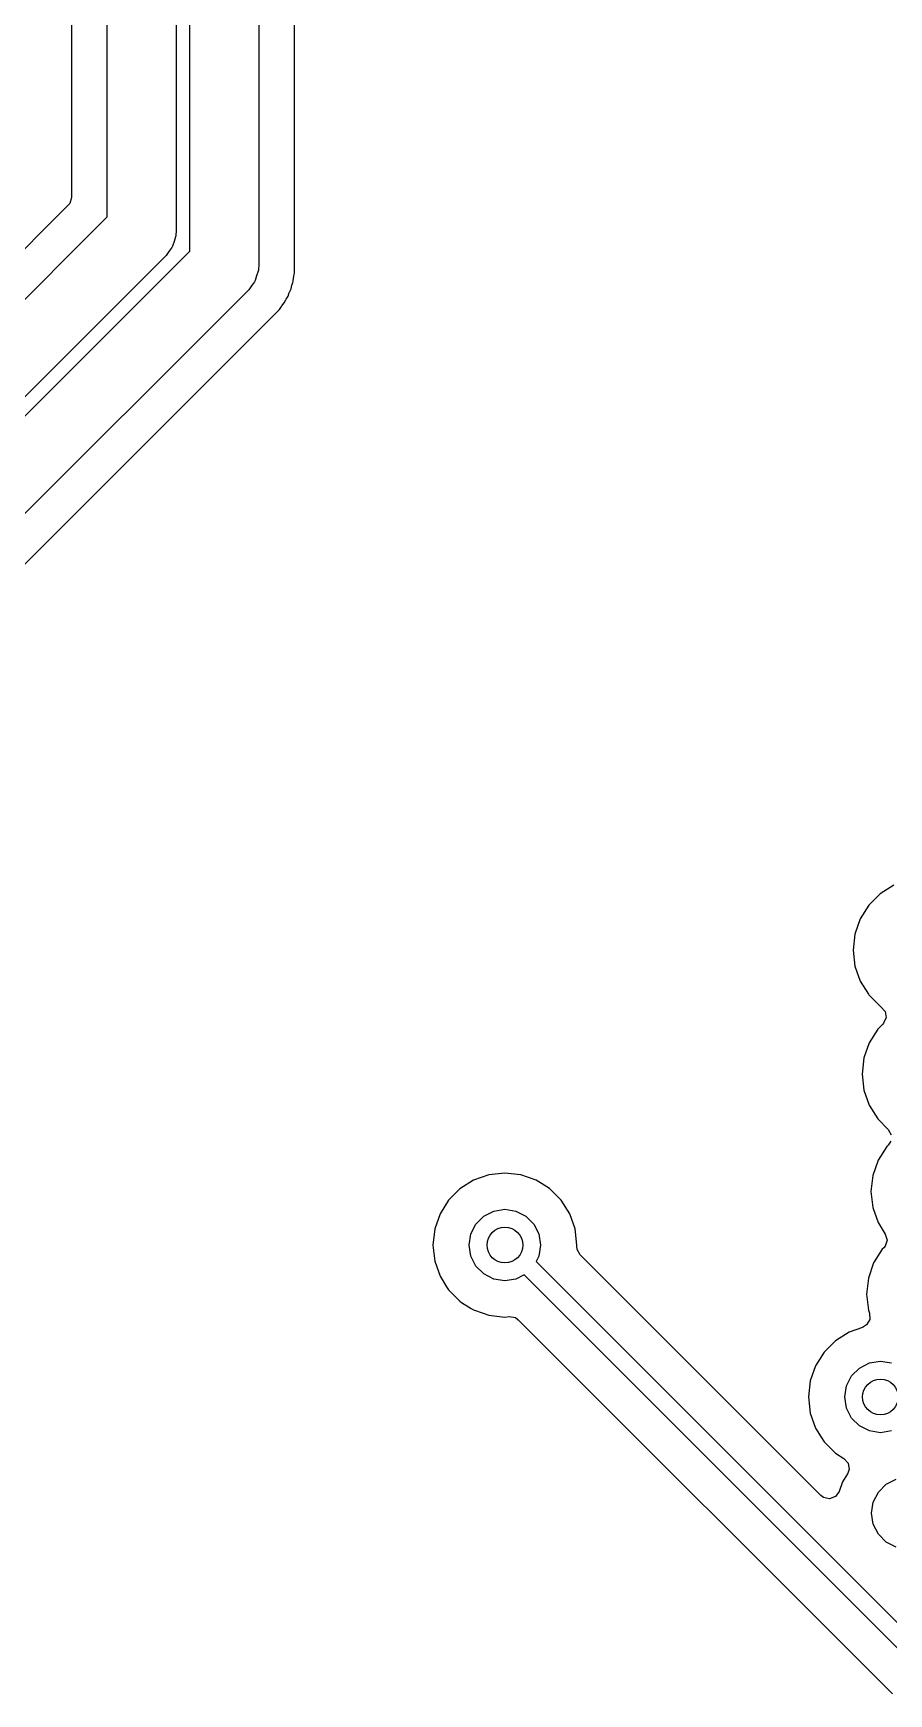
# Model space of a CAD drawing. Extents: x 0.71 to 7.56, y -5.16 to -0.79.
# Drawn here: x 2.883 to 3.26, y -3.69 to -2.958 of the extents above; entities that cross this region are included whole.
import ezdxf

# ---------------------------------------------------------------- set-up
doc = ezdxf.new("R2010")
doc.units = 0
doc.header["$MEASUREMENT"] = 0
doc.layers.add('BLACK', color=7, linetype='CONTINUOUS')

msp = doc.modelspace()

# ---------------------------------------------------------------- linework, layer by layer
at = {"layer": 'BLACK', "linetype": 'CONTINUOUS'}
for p, q in [((2.94578, -2.1864), (2.94578, -3.04561)), ((2.91547, -3.03934), (2.91547, -2.19146)), ((2.8997, -2.19533), (2.8997, -3.03078)), ((2.95185, -3.05441), (2.95185, -2.30079)), ((2.98217, -2.30079), (2.98217, -3.06069)), ((2.99794, -3.0625), (2.99794, -2.50343)), ((2.89827, -3.03423), (2.29671, -3.63579)), ((2.89893, -3.03342), (2.89827, -3.03423)), ((2.8997, -3.03078), (2.89893, -3.03342)), ((2.30447, -3.65033), (2.91547, -3.03934)), ((2.94558, -3.04811), (2.94487, -3.05018)), ((2.94561, -3.04767), (2.94558, -3.04811)), ((2.94567, -3.04749), (2.94561, -3.04767)), ((2.94578, -3.04561), (2.94565, -3.04717)), ((2.94565, -3.04717), (2.94567, -3.04749)), ((2.94134, -3.05633), (2.3216, -3.67607)), ((2.34593, -3.66034), (2.95185, -3.05441)), ((2.94261, -3.05455), (2.94134, -3.05633)), ((2.94396, -3.05283), (2.94261, -3.05455)), ((2.94406, -3.05253), (2.94396, -3.05283)), ((2.94424, -3.05227), (2.94406, -3.05253)), ((2.94487, -3.05018), (2.94424, -3.05227)), ((2.98196, -3.06318), (2.98125, -3.06525)), ((2.982, -3.06274), (2.98196, -3.06318)), ((2.98205, -3.06256), (2.982, -3.06274)), ((2.98217, -3.06069), (2.98204, -3.06225)), ((2.98204, -3.06225), (2.98205, -3.06256)), ((2.99768, -3.06528), (2.99794, -3.06417)), ((2.99794, -3.06417), (2.99794, -3.0625)), ((2.99794, -3.0625), (2.99794, -3.0625)), ((2.97773, -3.0714), (2.36736, -3.68177)), ((2.979, -3.06962), (2.97773, -3.0714)), ((2.98034, -3.0679), (2.979, -3.06962)), ((2.98045, -3.0676), (2.98034, -3.0679)), ((2.98063, -3.06734), (2.98045, -3.0676)), ((2.98125, -3.06525), (2.98063, -3.06734)), ((2.99569, -3.07242), (2.99639, -3.07096)), ((2.99639, -3.07096), (2.99674, -3.06939)), ((2.99674, -3.06939), (2.99682, -3.06913)), ((2.99682, -3.06913), (2.99712, -3.06827)), ((2.99712, -3.06827), (2.99735, -3.06761)), ((2.99735, -3.06761), (2.99753, -3.06601)), ((2.99753, -3.06601), (2.99758, -3.06574)), ((2.99758, -3.06574), (2.99768, -3.06528)), ((2.99134, -3.08009), (2.9922, -3.07872)), ((2.9922, -3.07872), (2.99236, -3.0785)), ((2.99236, -3.0785), (2.99336, -3.07724)), ((2.99336, -3.07724), (2.99406, -3.07579)), ((2.99406, -3.07579), (2.99419, -3.07555)), ((2.99419, -3.07555), (2.99505, -3.07419)), ((2.99505, -3.07419), (2.99558, -3.07267)), ((2.99558, -3.07267), (2.99569, -3.07242)), ((2.57931, -3.49213), (2.99032, -3.08111)), ((2.99032, -3.08111), (2.99134, -3.08009)), ((2.99032, -3.08111), (2.99032, -3.08111)), ((3.26183, -3.33363), (3.25582, -3.33741)), ((3.25582, -3.33741), (3.25079, -3.34243)), ((3.24702, -3.34844), (3.24467, -3.35515)), ((3.25079, -3.34243), (3.24702, -3.34844)), ((3.24467, -3.35515), (3.24388, -3.3622)), ((3.24467, -3.35515), (3.24467, -3.35515)), ((3.24388, -3.3622), (3.24388, -3.3622)), ((3.24388, -3.3622), (3.24467, -3.36926)), ((3.24467, -3.36926), (3.24467, -3.36926)), ((3.24467, -3.36926), (3.24702, -3.37597)), ((3.24702, -3.37597), (3.25058, -3.38164)), ((3.25058, -3.38164), (3.25079, -3.38198)), ((3.25079, -3.38198), (3.25582, -3.387)), ((3.25582, -3.387), (3.25613, -3.3872)), ((3.25613, -3.3872), (3.25796, -3.38926)), ((3.25838, -3.39198), (3.25726, -3.39449)), ((3.25796, -3.38926), (3.25838, -3.39198)), ((3.25473, -3.39704), (3.25095, -3.40306)), ((3.25699, -3.39479), (3.25473, -3.39704)), ((3.25726, -3.39449), (3.25699, -3.39479)), ((3.25095, -3.40306), (3.24861, -3.40976)), ((3.24861, -3.40976), (3.24781, -3.41682)), ((3.24861, -3.40976), (3.24861, -3.40976)), ((3.24781, -3.41682), (3.24781, -3.41682)), ((3.24781, -3.41682), (3.24861, -3.42387)), ((3.24861, -3.42387), (3.24861, -3.42387)), ((3.24861, -3.42387), (3.25095, -3.43058)), ((3.25095, -3.43058), (3.25473, -3.43659)), ((3.25473, -3.43659), (3.25932, -3.44118)), ((3.25932, -3.44118), (3.26064, -3.44359)), ((3.25867, -3.44873), (3.25489, -3.45474)), ((3.25932, -3.44808), (3.25867, -3.44873)), ((3.26044, -3.44633), (3.25932, -3.44808)), ((3.25489, -3.45474), (3.25254, -3.46145)), ((3.07679, -3.46355), (3.07078, -3.46733)), ((3.08349, -3.46121), (3.07679, -3.46355)), ((3.09055, -3.46041), (3.08349, -3.46121)), ((3.08349, -3.46121), (3.08349, -3.46121)), ((3.09761, -3.46121), (3.09055, -3.46041)), ((3.09055, -3.46041), (3.09055, -3.46041)), ((3.10431, -3.46355), (3.09761, -3.46121)), ((3.09761, -3.46121), (3.09761, -3.46121)), ((3.11019, -3.46724), (3.10431, -3.46355)), ((3.25254, -3.46145), (3.25175, -3.4685)), ((3.25254, -3.46145), (3.25254, -3.46145)), ((3.06576, -3.47235), (3.06198, -3.47837)), ((3.07078, -3.46733), (3.06576, -3.47235)), ((3.11033, -3.46733), (3.11019, -3.46724)), ((3.11535, -3.47235), (3.11033, -3.46733)), ((3.11913, -3.47837), (3.11535, -3.47235)), ((3.25175, -3.4685), (3.25175, -3.4685)), ((3.25175, -3.4685), (3.25254, -3.47556)), ((3.06198, -3.47837), (3.05963, -3.48507)), ((3.07781, -3.48287), (3.08129, -3.47939)), ((3.08129, -3.47939), (3.08568, -3.47715)), ((3.08568, -3.47715), (3.09055, -3.47638)), ((3.09055, -3.47638), (3.09542, -3.47715)), ((3.09542, -3.47715), (3.09981, -3.47939)), ((3.09981, -3.47939), (3.10329, -3.48287)), ((3.12147, -3.48507), (3.11913, -3.47837)), ((3.25254, -3.47556), (3.25254, -3.47556)), ((3.25254, -3.47556), (3.25489, -3.48226)), ((3.05963, -3.48507), (3.05884, -3.49213)), ((3.05963, -3.48507), (3.05963, -3.48507)), ((3.0748, -3.49213), (3.07557, -3.48726)), ((3.07557, -3.48726), (3.07781, -3.48287)), ((3.10329, -3.48287), (3.10553, -3.48726)), ((3.10553, -3.48726), (3.1063, -3.49213)), ((3.12227, -3.49213), (3.12147, -3.48507)), ((3.25489, -3.48226), (3.25805, -3.48729)), ((3.25805, -3.48729), (3.2588, -3.48994)), ((3.05884, -3.49213), (3.05884, -3.49213)), ((3.05884, -3.49213), (3.05963, -3.49918)), ((3.07557, -3.49699), (3.0748, -3.49213)), ((3.1063, -3.49213), (3.10553, -3.49699)), ((3.12223, -3.49247), (3.12227, -3.49213)), ((3.12231, -3.49405), (3.12223, -3.49247)), ((3.12363, -3.49647), (3.12231, -3.49405)), ((3.2567, -3.49401), (3.25292, -3.50002)), ((3.25737, -3.49334), (3.2567, -3.49401)), ((3.2567, -3.49401), (3.2567, -3.49401)), ((3.25799, -3.49257), (3.25737, -3.49334)), ((3.2588, -3.48994), (3.25799, -3.49257)), ((3.05963, -3.49918), (3.05963, -3.49918)), ((3.05963, -3.49918), (3.06198, -3.50589)), ((3.07781, -3.50138), (3.07557, -3.49699)), ((3.08129, -3.50487), (3.07781, -3.50138)), ((3.10553, -3.49699), (3.10429, -3.49943)), ((3.10429, -3.49943), (3.27863, -3.67377)), ((3.22963, -3.60247), (3.12363, -3.49647)), ((3.25292, -3.50002), (3.25058, -3.50672)), ((3.06198, -3.50589), (3.0649, -3.51054)), ((3.08568, -3.5071), (3.08129, -3.50487)), ((3.09055, -3.50787), (3.08568, -3.5071)), ((3.09542, -3.5071), (3.09055, -3.50787)), ((3.099, -3.50528), (3.09542, -3.5071)), ((3.27421, -3.68049), (3.099, -3.50528)), ((3.25058, -3.50672), (3.24978, -3.51378)), ((3.25058, -3.50672), (3.25058, -3.50672)), ((3.0649, -3.51054), (3.06576, -3.5119)), ((3.06576, -3.5119), (3.07078, -3.51692)), ((3.07078, -3.51692), (3.07148, -3.51737)), ((3.07148, -3.51737), (3.07574, -3.52004)), ((3.24978, -3.51378), (3.24978, -3.51378)), ((3.24978, -3.51378), (3.25058, -3.52084)), ((3.07574, -3.52004), (3.07679, -3.5207)), ((3.07679, -3.5207), (3.08105, -3.52219)), ((3.08105, -3.52219), (3.08349, -3.52305)), ((3.08349, -3.52305), (3.08349, -3.52305)), ((3.08349, -3.52305), (3.09055, -3.52384)), ((3.09055, -3.52384), (3.09245, -3.52363)), ((3.09055, -3.52384), (3.09055, -3.52384)), ((3.09245, -3.52363), (3.09516, -3.5241)), ((3.09516, -3.5241), (3.09645, -3.52503)), ((3.09645, -3.52503), (3.26119, -3.68977)), ((3.25119, -3.52494), (3.24982, -3.52733)), ((3.25058, -3.52084), (3.25058, -3.52084)), ((3.25058, -3.52084), (3.25105, -3.52219)), ((3.25105, -3.52219), (3.25119, -3.52494)), ((3.24214, -3.53048), (3.23613, -3.53426)), ((3.24805, -3.52841), (3.24214, -3.53048)), ((3.24982, -3.52733), (3.24805, -3.52841)), ((3.23111, -3.53928), (3.22733, -3.54529)), ((3.23613, -3.53426), (3.23111, -3.53928)), ((3.23111, -3.53928), (3.23111, -3.53928)), ((3.22733, -3.54529), (3.22499, -3.552)), ((3.24317, -3.5498), (3.24665, -3.54631)), ((3.24665, -3.54631), (3.25104, -3.54408)), ((3.25104, -3.54408), (3.25591, -3.54331)), ((3.25591, -3.54331), (3.26077, -3.54408)), ((3.22499, -3.552), (3.22419, -3.55905)), ((3.22499, -3.552), (3.22499, -3.552)), ((3.24016, -3.55906), (3.24093, -3.55419)), ((3.24093, -3.55419), (3.24317, -3.5498)), ((3.22419, -3.55905), (3.22419, -3.55906)), ((3.22419, -3.55906), (3.22499, -3.56611)), ((3.24093, -3.56392), (3.24016, -3.55906)), ((3.22499, -3.56611), (3.22499, -3.56611)), ((3.22499, -3.56611), (3.22733, -3.57282)), ((3.24317, -3.56831), (3.24093, -3.56392)), ((3.24665, -3.5718), (3.24317, -3.56831)), ((3.22733, -3.57282), (3.22983, -3.57679)), ((3.25104, -3.57403), (3.24665, -3.5718)), ((3.25591, -3.5748), (3.25104, -3.57403)), ((3.26077, -3.57403), (3.25591, -3.5748)), ((3.22983, -3.57679), (3.23111, -3.57883)), ((3.23111, -3.57883), (3.23613, -3.58385)), ((3.23613, -3.58385), (3.23984, -3.58618)), ((3.23984, -3.58618), (3.24167, -3.58824)), ((3.24167, -3.58824), (3.24209, -3.59096)), ((3.23914, -3.59648), (3.23769, -3.60063)), ((3.24138, -3.59291), (3.23914, -3.59648)), ((3.24209, -3.59096), (3.24138, -3.59291)), ((3.25498, -3.60098), (3.25846, -3.5975)), ((3.25846, -3.5975), (3.26285, -3.59526)), ((3.23083, -3.60335), (3.22963, -3.60247)), ((3.23353, -3.60388), (3.23083, -3.60335)), ((3.23609, -3.60287), (3.23353, -3.60388)), ((3.23769, -3.60063), (3.23609, -3.60287)), ((3.25197, -3.61024), (3.25274, -3.60537)), ((3.25274, -3.60537), (3.25498, -3.60098)), ((3.25274, -3.6151), (3.25197, -3.61024)), ((3.25498, -3.61949), (3.25274, -3.6151)), ((3.25846, -3.62298), (3.25498, -3.61949)), ((3.26285, -3.62521), (3.25846, -3.62298))]:
    msp.add_line(p, q, dxfattribs=at)
at = {"layer": 'BLACK'}
for centre in [(3.09055, -3.49213), (3.25591, -3.55906)]:
    msp.add_circle(centre, 0.007874, dxfattribs=at)

doc.saveas('drawing.dxf')
